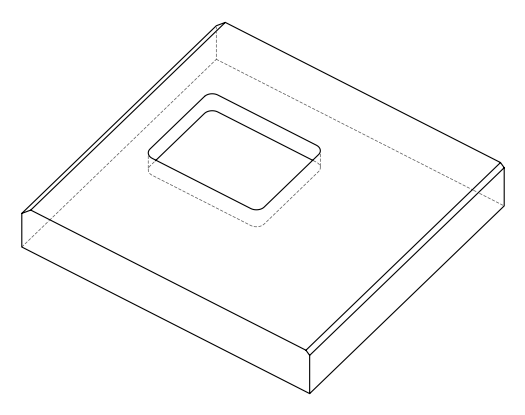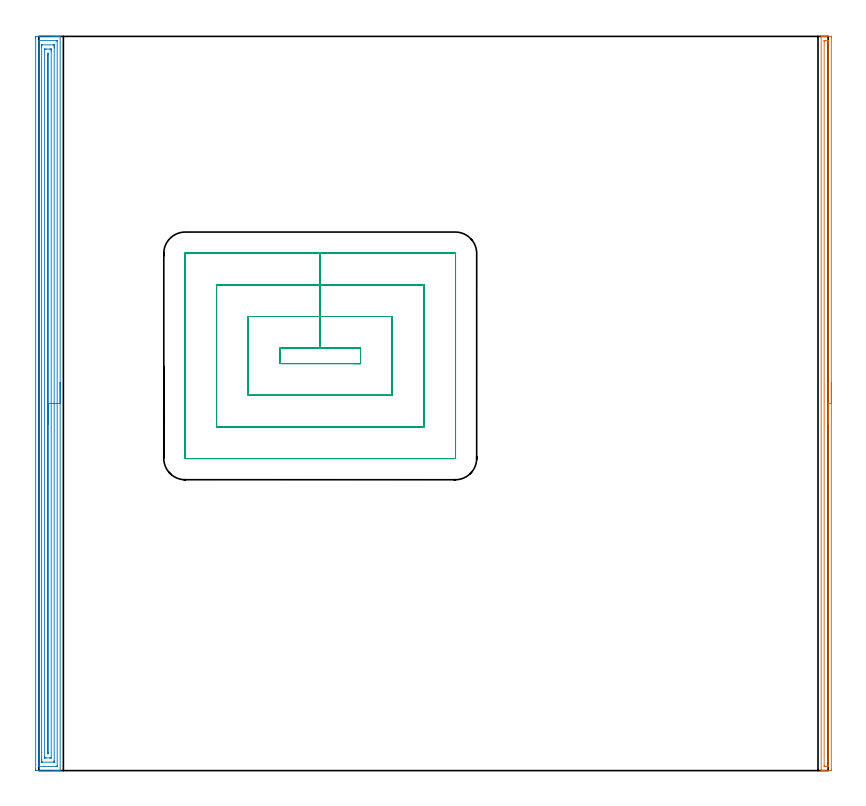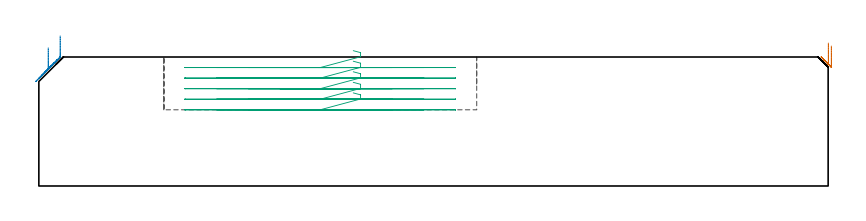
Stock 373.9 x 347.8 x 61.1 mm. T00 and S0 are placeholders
(PLAN: 3 operations, 1 tool changes, 31.8 min)
(1 AREA_MILL | FG_CHAMFER_SURFACE | UGT0205_001 | 5.74 min | 4008 mm3)
(2 AREA_MILL_1 | FG_CHAMFER_SURFACE_1 | UGT0205_001 | 14.08 min | 23383 mm3)
(3 MILL_RECTANGULAR_POCKET | POCKET_RECTANGULAR_STRAIGHT | UGT0201_136 | Follow Part, ap 5, ae 75% | 11.94 min | 432469 mm3)
(TOOL UGT0205_001 | Chamfer Mill 20 x 3 x 45 deg. | D20 FL50 Z2)
(TOOL UGT0201_136 | Carbide End Mill 20.0 | D20 FL30 Z4)
(OP 1 AREA_MILL)
G17 G21 G94 G90
T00 M6
G54
G17 G0 G90 X375.4 Y183.9 S1061 M3
G43 Z71.1 H0
Z66.3
G94 G1 Y183.862 Z65.428 F250.
Y183.748 Z64.564
Y183.559 Z63.712
Y183.297 Z62.88
Y182.963 Z62.074
Y182.56 Z61.3
Y182.092 Z60.564
Y181.56 Z59.872
Y180.971 Z59.229
Y180.328 Z58.64
Y179.636 Z58.108
Y178.9 Z57.64
Y178.126 Z57.237
Y177.32 Z56.903
Y176.488 Z56.641
Y175.636 Z56.452
Y174.772 Z56.338
Y173.9 Z56.3
Y0.616
X375.396 Y0.006
X375.394 Y0.004 Z56.302
X374.786 Y0. Z56.909
X374.509 Z57.186
X372.107 Z59.588
X371.429 Z60.27
X371.066 Z60.634
X370.663 Z61.028
X370.608 Z61.082
X370.603 Y0.007 Z61.088
X370.6 Y0.17 Z61.1
Y347.631
X370.603 Y347.79 Z61.088
X370.661 Y347.793 Z61.031
X371.066 Y347.8 Z60.633
X371.429 Z60.271
X372.107 Z59.588
X373.339 Z58.358
X373.893 Z57.801
X374.509 Z57.186
X374.786 Y347.799 Z56.909
X375.394 Y347.796 Z56.302
X375.396 Y347.794 Z56.3
X375.4 Y347.184
Y173.9
X373.986 Z57.714
Y2.31
X373.984 Y2.217 Z57.716
X373.979 Y2.033 Z57.721
X373.975 Y2.008 Z57.725
X373.968 Y2.005 Z57.732
X373.943 Y2.002 Z57.757
X373.893 Y2. Z57.807
X373.402 Z58.298
X372.509 Z59.191
X372.107 Y2.003 Z59.593
X372.05 Y2.006 Z59.65
X372.021 Y2.01 Z59.679
X372.018 Y2.125 Z59.682
X372.015 Y2.31 Z59.685
X372.014 Y345.49 Z59.686
X372.016 Y345.583 Z59.684
X372.021 Y345.767 Z59.679
X372.025 Y345.792 Z59.675
X372.032 Y345.795 Z59.668
X372.057 Y345.798 Z59.643
X372.107 Y345.799 Z59.593
X372.598 Y345.8 Z59.102
X373.491 Z58.209
X373.893 Y345.797 Z57.807
X373.95 Y345.794 Z57.75
X373.979 Y345.79 Z57.721
X373.982 Y345.675 Z57.718
X373.985 Y345.49 Z57.715
X373.986 Y173.9 Z57.714
Y173.028 Z57.752
Y172.164 Z57.866
Y171.312 Z58.055
Y170.48 Z58.317
Y169.674 Z58.651
Y168.9 Z59.054
Y168.164 Z59.523
Y167.472 Z60.054
Y166.829 Z60.643
Y166.24 Z61.286
Y165.708 Z61.978
Y165.24 Z62.714
Y164.837 Z63.488
Y164.503 Z64.294
Y164.241 Z65.126
Y164.052 Z65.978
Y163.938 Z66.843
Y163.9 Z67.714
G0 Z71.1
M5
M2
(OP 2 AREA_MILL_1)
G17 G21 G94 G90
T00 M6
G54
G17 G0 G90 X10.1 Y183.9 S1061 M3
G43 Z71.1 H0
G94 G1 Y183.862 Z70.228 F250.
Y183.748 Z69.363
Y183.559 Z68.512
Y183.297 Z67.68
Y182.963 Z66.874
Y182.56 Z66.1
Y182.092 Z65.364
Y181.56 Z64.672
Y180.971 Z64.029
Y180.328 Z63.439
Y179.636 Z62.908
Y178.9 Z62.44
Y178.126 Z62.037
Y177.32 Z61.703
Y176.488 Z61.441
Y175.636 Z61.252
Y174.772 Z61.138
Y173.9 Z61.1
Y0.166
X10.105 Y0.01 Z61.095
X10.081 Y0.008 Z61.073
X9.725 Y0. Z60.725
X9.394 Z60.393
X8.722 Z59.717
X7.502 Z58.499
X6.953 Z57.948
X-1.282 Y0.001 Z49.715
X-1.492 Y0.01 Z49.506
X-1.499 Y0.22 Z49.499
Y0.249
X-1.5 Y346.789 Z49.5
X-1.499 Y347.184 Z49.501
X-1.495 Y347.677 Z49.503
X-1.492 Y347.791 Z49.506
X-1.007 Y347.8 Z49.991
X6.953 Z57.948
X7.502 Z58.499
X7.838 Z58.834
X8.386 Z59.383
X8.722 Z59.717
X9.394 Z60.393
X9.726 Z60.725
X10.081 Y347.792 Z61.072
X10.097 Y347.791 Z61.088
X10.1 Y347.63 Z61.1
Y173.9
X8.686 Z59.686
Y2.189
X8.685 Y2.082 Z59.685
X8.682 Y2.029 Z59.682
X8.68 Y2.011 Z59.68
X8.635 Y2.008 Z59.635
X8.236 Y2.001 Z59.236
X0.276 Z51.276
X0.036 Y2.005 Z51.036
X-0.073 Y2.01 Z50.927
X-0.085 Y2.365 Z50.915
Y2.403
X-0.086 Y345.611 Z50.914
X-0.085 Y345.719 Z50.915
X-0.082 Y345.771 Z50.918
X-0.08 Y345.789 Z50.92
X-0.035 Y345.792 Z50.965
X0.364 Y345.799 Z51.364
X8.324 Z59.324
X8.564 Y345.795 Z59.564
X8.673 Y345.79 Z59.673
X8.685 Y345.435 Z59.685
Y345.397
X8.686 Y173.9 Z59.686
X7.271 Z58.271
Y4.761
X7.269 Y4.189 Z58.269
X7.266 Y4.03 Z58.266
X7.265 Y4.016 Z58.265
X7.251 Y4.01 Z58.251
X7.203 Y4.005 Z58.203
X7.14 Y4.001 Z58.14
X1.833 Y4. Z52.833
X1.647 Y4.002 Z52.647
X1.46 Y4.006 Z52.46
X1.341 Y4.01 Z52.341
X1.335 Y4.083 Z52.335
X1.333 Y4.189 Z52.333
X1.329 Y4.509 Z52.329
Y5.082
X1.328 Y5.404 Z52.328
X1.329 Y343.039 Z52.329
X1.331 Y343.611 Z52.331
X1.334 Y343.77 Z52.334
X1.335 Y343.784 Z52.335
X1.349 Y343.79 Z52.349
X1.397 Y343.796 Z52.397
X1.46 Y343.799 Z52.46
X6.766 Y343.8 Z57.766
X6.953 Y343.798 Z57.953
X7.14 Y343.794 Z58.14
X7.259 Y343.79 Z58.259
X7.264 Y343.717 Z58.264
X7.267 Y343.611 Z58.267
X7.27 Y343.291 Z58.27
X7.271 Y342.718 Z58.271
Y342.396
Y173.9
X5.857 Z56.857
Y6.19
X5.855 Y6.092 Z56.855
X5.852 Y6.033 Z56.852
X5.85 Y6.01 Z56.85
X5.829 Y6.008 Z56.829
X5.614 Y6.004 Z56.614
X5.184 Y6. Z56.184
X3.391 Z54.391
X2.98 Y6.003 Z53.98
X2.775 Y6.008 Z53.775
X2.753 Y6.01 Z53.753
X2.749 Y6.022 Z53.749
X2.746 Y6.059 Z53.746
X2.744 Y6.115 Z53.744
X2.743 Y6.655 Z53.743
Y341.61
X2.745 Y341.708 Z53.745
X2.748 Y341.767 Z53.748
X2.75 Y341.79 Z53.75
X2.771 Y341.792 Z53.771
X2.985 Y341.796 Z53.985
X3.416 Y341.8 Z54.416
X5.209 Z56.209
X5.62 Y341.797 Z56.62
X5.825 Y341.792 Z56.825
X5.847 Y341.79 Z56.847
X5.85 Y341.778 Z56.85
X5.854 Y341.741 Z56.854
X5.856 Y341.685 Z56.856
X5.857 Y341.145 Z56.857
Y340.931
Y173.9
X4.443 Z55.443
X4.442 Y8.366 Z55.442
X4.438 Y8.077 Z55.438
X4.435 Y8.009 Z55.435
X4.421 Y8.005 Z55.421
X4.381 Y8.002 Z55.381
X4.3 Y8. Z55.3
X4.207 Y8.001 Z55.207
X4.18 Y8.004 Z55.18
X4.17 Y8.009 Z55.17
X4.164 Y8.031 Z55.164
X4.16 Y8.222 Z55.16
X4.157 Y8.511 Z55.157
Y8.655
X4.158 Y339.434 Z55.158
X4.162 Y339.723 Z55.162
X4.165 Y339.791 Z55.165
X4.179 Y339.795 Z55.179
X4.219 Y339.798 Z55.219
X4.3 Y339.8 Z55.3
X4.393 Y339.799 Z55.393
X4.419 Y339.796 Z55.419
X4.429 Y339.791 Z55.429
X4.436 Y339.769 Z55.436
X4.44 Y339.578 Z55.44
X4.443 Y339.289 Z55.443
Y339.145
Y173.9
Y173.028 Z55.481
Y172.164 Z55.595
Y171.312 Z55.784
Y170.48 Z56.046
Y169.674 Z56.38
Y168.9 Z56.783
Y168.164 Z57.251
Y167.472 Z57.783
Y166.829 Z58.372
Y166.24 Z59.015
Y165.708 Z59.707
Y165.24 Z60.443
Y164.837 Z61.217
Y164.503 Z62.023
Y164.241 Z62.855
Y164.052 Z63.707
Y163.938 Z64.571
Y163.9 Z65.443
G0 Z71.1
M5
M2
(OP 3 MILL_RECTANGULAR_POCKET)
G17 G21 G94 G90
T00 M6
G54
G17 G0 G90 X148.944 Y192.8 S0 M3
G43 Z71.1 H0
Z64.1
G94 G1 X152.4 Z63.174 F250.
Y200.1 Z61.218
X133.3 Z56.1
X114.2 F500.
Y192.8
X152.4
Y200.1
X133.3
Y215.1
X99.2
Y177.8
X167.4
Y215.1
X133.3
Y230.1
X84.2
Y162.8
X182.4
Y230.1
X133.3
Y245.1
X69.3
X69.245 Y245.095
X69.205 Y245.055
X69.2 Y245.
Y147.9
X69.205 Y147.845
X69.245 Y147.805
X69.3 Y147.8
X197.3
X197.355 Y147.805
X197.395 Y147.845
X197.4 Y147.9
Y245.
X197.395 Y245.055
X197.355 Y245.095
X197.3 Y245.1
X133.3
X132.3
G0 X148.944 Y192.8 Z59.1
G1 X152.4 Z58.174 F250.
Y200.1 Z56.218
X133.3 Z51.1
X114.2 F500.
Y192.8
X152.4
Y200.1
X133.3
Y215.1
X99.2
Y177.8
X167.4
Y215.1
X133.3
Y230.1
X84.2
Y162.8
X182.4
Y230.1
X133.3
Y245.1
X69.3
X69.245 Y245.095
X69.205 Y245.055
X69.2 Y245.
Y147.9
X69.205 Y147.845
X69.245 Y147.805
X69.3 Y147.8
X197.3
X197.355 Y147.805
X197.395 Y147.845
X197.4 Y147.9
Y245.
X197.395 Y245.055
X197.355 Y245.095
X197.3 Y245.1
X133.3
X132.3
G0 X148.944 Y192.8 Z54.1
G1 X152.4 Z53.174 F250.
Y200.1 Z51.218
X133.3 Z46.1
X114.2 F500.
Y192.8
X152.4
Y200.1
X133.3
Y215.1
X99.2
Y177.8
X167.4
Y215.1
X133.3
Y230.1
X84.2
Y162.8
X182.4
Y230.1
X133.3
Y245.1
X69.3
X69.245 Y245.095
X69.205 Y245.055
X69.2 Y245.
Y147.9
X69.205 Y147.845
X69.245 Y147.805
X69.3 Y147.8
X197.3
X197.355 Y147.805
X197.395 Y147.845
X197.4 Y147.9
Y245.
X197.395 Y245.055
X197.355 Y245.095
X197.3 Y245.1
X133.3
X132.3
G0 X148.944 Y192.8 Z49.1
G1 X152.4 Z48.174 F250.
Y200.1 Z46.218
X133.3 Z41.1
X114.2 F500.
Y192.8
X152.4
Y200.1
X133.3
Y215.1
X99.2
Y177.8
X167.4
Y215.1
X133.3
Y230.1
X84.2
Y162.8
X182.4
Y230.1
X133.3
Y245.1
X69.3
X69.245 Y245.095
X69.205 Y245.055
X69.2 Y245.
Y147.9
X69.205 Y147.845
X69.245 Y147.805
X69.3 Y147.8
X197.3
X197.355 Y147.805
X197.395 Y147.845
X197.4 Y147.9
Y245.
X197.395 Y245.055
X197.355 Y245.095
X197.3 Y245.1
X133.3
X132.3
G0 X148.944 Y192.8 Z44.1
G1 X152.4 Z43.174 F250.
Y200.1 Z41.218
X133.3 Z36.1
X114.2 F500.
Y192.8
X152.4
Y200.1
X133.3
Y215.1
X99.2
Y177.8
X167.4
Y215.1
X133.3
Y230.1
X84.2
Y162.8
X182.4
Y230.1
X133.3
Y245.1
X69.3
X69.245 Y245.095
X69.205 Y245.055
X69.2 Y245.
Y147.9
X69.205 Y147.845
X69.245 Y147.805
X69.3 Y147.8
X197.3
X197.355 Y147.805
X197.395 Y147.845
X197.4 Y147.9
Y245.
X197.395 Y245.055
X197.355 Y245.095
X197.3 Y245.1
X133.3
X132.3
G0 Z71.1
M5
M2
